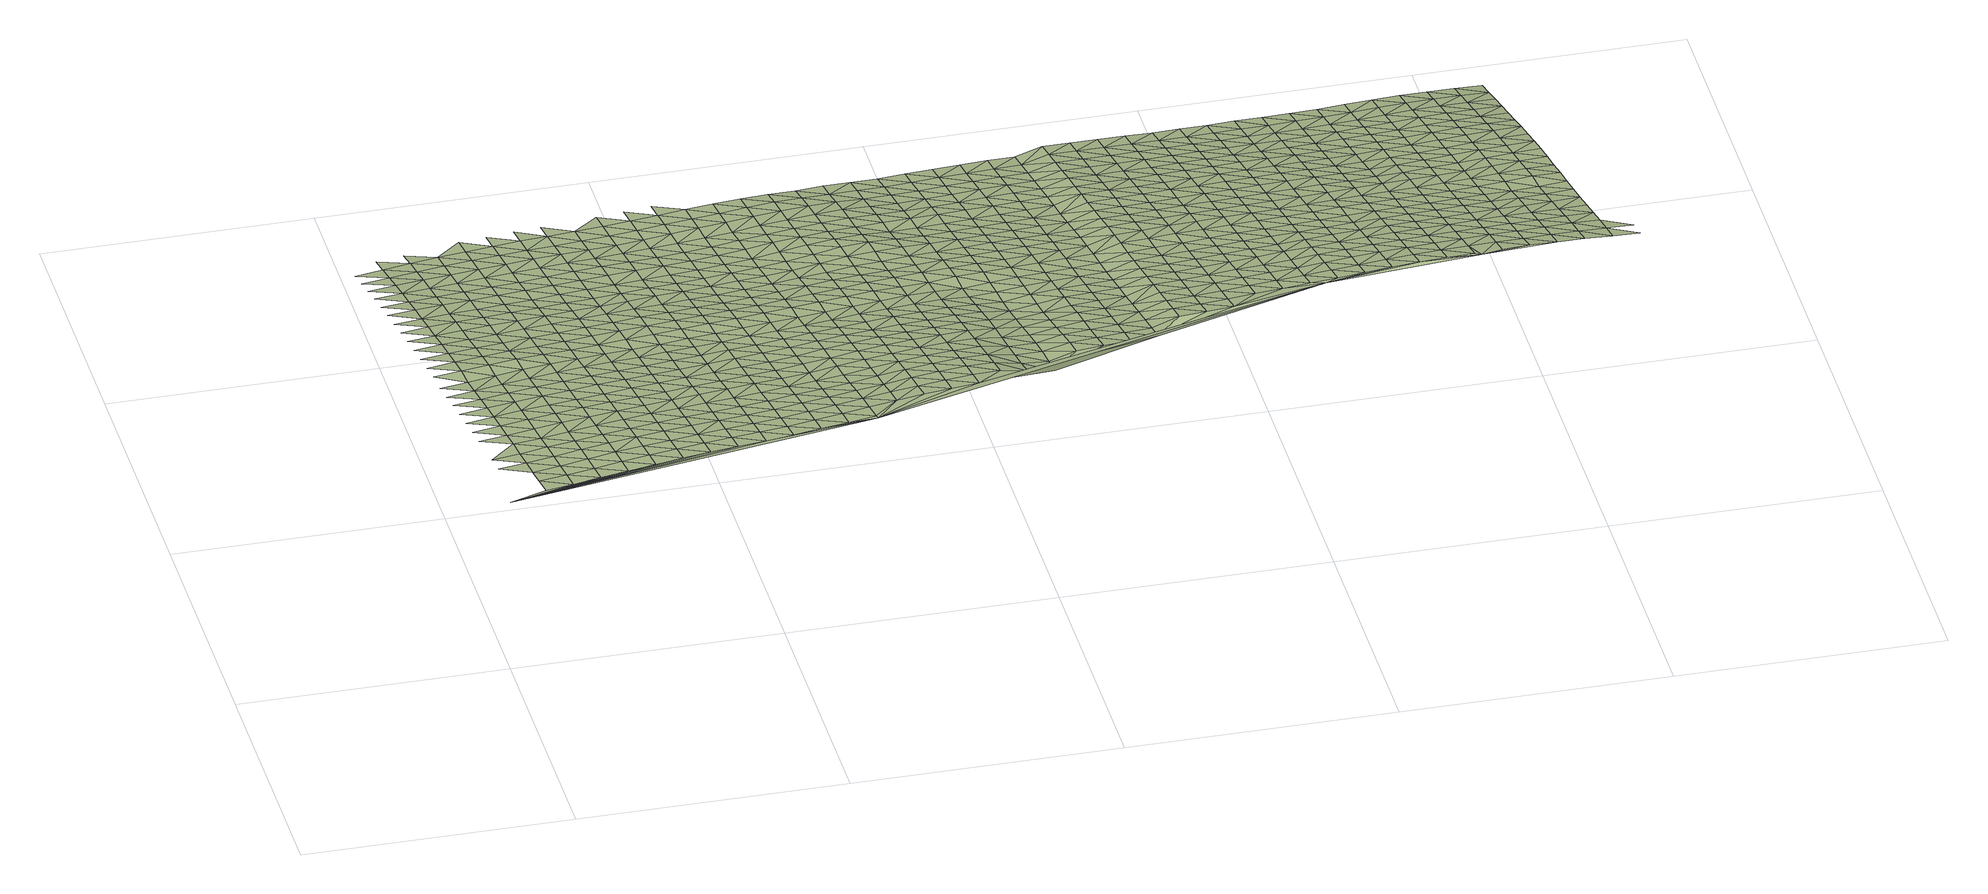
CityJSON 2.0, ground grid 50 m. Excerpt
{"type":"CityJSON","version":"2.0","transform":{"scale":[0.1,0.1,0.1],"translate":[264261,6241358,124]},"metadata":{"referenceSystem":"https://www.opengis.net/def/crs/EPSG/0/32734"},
"CityObjects":{
"terrain1":{"type":"TINRelief","geometry":[{"type":"CompositeSurface","lod":"1","boundaries":[[[0,1,2]],[[2,1,3]],[[0,4,1]],[[5,6,7]],[[3,8,7]],[[9,10,5]],[[8,3,1]],[[11,10,9]],[[5,7,12]],[[4,0,13]],[[12,7,8]],[[5,14,9]],[[15,11,16]],[[8,1,4]],[[14,5,12]],[[9,17,11]],[[18,16,19]],[[12,8,20]],[[17,9,14]],[[0,21,13]],[[4,20,8]],[[11,22,16]],[[19,23,24]],[[14,12,25]],[[22,11,17]],[[12,20,25]],[[16,26,19]],[[23,27,28]],[[17,14,29]],[[26,16,22]],[[4,13,20]],[[0,30,21]],[[25,29,14]],[[19,31,23]],[[27,32,33]],[[22,17,34]],[[19,26,31]],[[25,20,35]],[[29,34,17]],[[32,36,37]],[[20,13,35]],[[27,23,38]],[[23,31,39]],[[26,22,40]],[[41,29,25]],[[34,42,22]],[[0,43,30]],[[32,27,38]],[[36,44,45]],[[23,39,38]],[[35,41,25]],[[31,26,40]],[[22,42,40]],[[34,29,46]],[[36,32,47]],[[21,35,13]],[[44,48,49]],[[41,46,29]],[[50,39,31]],[[38,47,32]],[[51,42,34]],[[50,31,40]],[[41,35,52]],[[48,53,54]],[[46,51,34]],[[0,55,43]],[[36,56,44]],[[47,57,36]],[[52,35,21]],[[58,38,39]],[[59,39,50]],[[48,44,56]],[[40,42,60]],[[53,61,62]],[[36,57,56]],[[51,63,42]],[[38,58,47]],[[64,46,41]],[[39,59,58]],[[52,65,41]],[[50,40,60]],[[42,63,60]],[[53,48,66]],[[51,46,64]],[[61,67,68]],[[41,65,64]],[[69,57,47]],[[30,52,21]],[[0,70,55]],[[56,66,48]],[[50,71,59]],[[47,58,69]],[[61,53,72]],[[63,51,73]],[[67,74,75]],[[71,50,60]],[[76,65,52]],[[53,66,72]],[[64,73,51]],[[56,57,77]],[[59,78,58]],[[69,79,57]],[[52,30,76]],[[67,61,80]],[[74,81,82]],[[78,59,71]],[[56,77,66]],[[60,63,83]],[[65,84,64]],[[72,80,61]],[[57,79,77]],[[73,85,63]],[[86,69,58]],[[65,76,84]],[[74,67,87]],[[71,60,83]],[[81,88,89]],[[86,58,78]],[[63,85,83]],[[90,72,66]],[[73,64,91]],[[80,87,67]],[[69,92,79]],[[30,43,76]],[[66,77,90]],[[91,64,84]],[[78,71,93]],[[88,94,95]],[[69,86,92]],[[81,74,96]],[[97,80,72]],[[98,85,73]],[[87,99,74]],[[93,71,83]],[[76,100,84]],[[90,97,72]],[[91,98,73]],[[81,96,88]],[[79,101,77]],[[86,78,102]],[[94,103,104]],[[74,99,96]],[[79,92,105]],[[100,76,43]],[[87,80,106]],[[85,107,83]],[[102,78,93]],[[101,90,77]],[[108,91,84]],[[97,106,80]],[[79,105,101]],[[98,107,85]],[[0,109,70]],[[86,110,92]],[[103,111,112]],[[108,84,100]],[[94,88,113]],[[114,99,87]],[[115,93,83]],[[88,96,116]],[[86,102,110]],[[97,90,117]],[[98,91,118]],[[106,114,87]],[[107,115,83]],[[103,94,113]],[[119,105,92]],[[100,43,55]],[[88,116,113]],[[111,120,121]],[[117,90,101]],[[91,108,118]],[[99,122,96]],[[102,93,123]],[[119,92,110]],[[107,98,124]],[[99,114,122]],[[115,123,93]],[[111,103,125]],[[106,97,126]],[[108,100,127]],[[120,128,129]],[[117,130,97]],[[118,124,98]],[[131,116,96]],[[105,132,101]],[[110,102,133]],[[113,125,103]],[[134,105,119]],[[55,127,100]],[[106,126,114]],[[131,96,122]],[[97,130,126]],[[123,133,102]],[[132,117,101]],[[115,107,135]],[[128,136,137]],[[105,134,132]],[[124,138,107]],[[111,139,120]],[[140,119,110]],[[141,118,108]],[[125,142,111]],[[127,143,108]],[[144,113,116]],[[123,115,135]],[[145,116,131]],[[133,140,110]],[[107,138,135]],[[128,120,139]],[[122,114,146]],[[147,130,117]],[[118,141,124]],[[111,142,139]],[[114,126,148]],[[108,143,141]],[[113,144,125]],[[134,119,149]],[[127,55,70]],[[116,145,144]],[[117,132,147]],[[131,122,146]],[[133,123,150]],[[146,114,148]],[[140,149,119]],[[136,128,151]],[[130,152,126]],[[153,138,124]],[[135,150,123]],[[154,142,125]],[[143,127,155]],[[139,151,128]],[[130,147,152]],[[124,141,153]],[[131,156,145]],[[132,134,157]],[[140,133,158]],[[125,144,154]],[[149,159,134]],[[155,127,70]],[[160,136,161]],[[162,148,126]],[[156,131,146]],[[133,150,158]],[[132,157,147]],[[163,135,138]],[[143,164,141]],[[136,151,161]],[[162,126,152]],[[134,159,157]],[[153,165,138]],[[139,142,166]],[[145,167,144]],[[149,140,168]],[[154,169,142]],[[164,143,155]],[[167,145,156]],[[158,168,140]],[[138,165,163]],[[139,166,151]],[[146,148,170]],[[147,171,152]],[[172,150,135]],[[173,153,141]],[[142,169,166]],[[174,148,162]],[[175,154,144]],[[159,149,176]],[[155,70,177]],[[157,171,147]],[[173,141,164]],[[156,146,170]],[[158,150,172]],[[175,144,167]],[[170,148,174]],[[168,176,149]],[[135,163,172]],[[178,161,151]],[[162,152,179]],[[153,180,165]],[[154,181,169]],[[164,155,182]],[[151,166,178]],[[171,179,152]],[[153,173,180]],[[167,156,183]],[[157,159,184]],[[185,168,158]],[[154,175,181]],[[176,186,159]],[[182,155,177]],[[187,188,161]],[[162,189,174]],[[183,156,170]],[[172,185,158]],[[157,184,171]],[[163,165,190]],[[173,164,191]],[[178,187,161]],[[179,189,162]],[[159,186,184]],[[165,180,192]],[[175,167,193]],[[169,194,166]],[[176,168,195]],[[169,181,196]],[[191,164,182]],[[174,197,170]],[[163,190,172]],[[193,167,183]],[[185,195,168]],[[165,192,190]],[[194,178,166]],[[173,198,180]],[[169,196,194]],[[189,197,174]],[[175,199,181]],[[179,171,200]],[[201,186,176]],[[182,177,202]],[[171,184,203]],[[173,191,198]],[[183,170,204]],[[172,205,185]],[[175,193,199]],[[195,201,176]],[[187,178,206]],[[189,179,200]],[[207,192,180]],[[197,204,170]],[[171,203,200]],[[70,109,177]],[[205,172,190]],[[208,196,181]],[[182,209,191]],[[206,178,194]],[[207,180,198]],[[183,210,193]],[[186,211,184]],[[208,181,199]],[[201,212,186]],[[209,182,202]],[[197,189,213]],[[195,185,214]],[[204,210,183]],[[185,205,215]],[[211,203,184]],[[190,192,216]],[[191,217,198]],[[206,218,187]],[[200,213,189]],[[186,212,211]],[[219,192,207]],[[196,220,194]],[[193,221,199]],[[201,195,214]],[[222,196,208]],[[185,215,214]],[[217,191,209]],[[205,190,216]],[[187,218,223]],[[210,221,193]],[[192,219,216]],[[220,206,194]],[[204,197,224]],[[202,177,109]],[[207,198,225]],[[196,222,220]],[[213,226,197]],[[208,199,227]],[[228,200,203]],[[212,201,229]],[[209,202,230]],[[203,211,231]],[[225,198,217]],[[210,204,224]],[[232,215,205]],[[221,227,199]],[[197,226,224]],[[214,229,201]],[[233,218,206]],[[200,228,213]],[[207,234,219]],[[203,231,228]],[[232,205,216]],[[208,235,222]],[[212,236,211]],[[217,209,237]],[[206,220,233]],[[234,207,225]],[[221,210,238]],[[227,235,208]],[[212,229,236]],[[230,237,209]],[[218,239,223]],[[240,226,213]],[[241,214,215]],[[219,242,216]],[[224,238,210]],[[243,215,232]],[[202,109,230]],[[231,211,244]],[[225,217,245]],[[218,233,239]],[[213,228,240]],[[242,219,234]],[[222,246,220]],[[227,221,247]],[[235,248,222]],[[244,211,236]],[[215,243,241]],[[217,237,245]],[[232,216,249]],[[250,229,214]],[[221,238,247]],[[220,246,233]],[[251,224,226]],[[231,252,228]],[[234,225,253]],[[222,248,246]],[[240,254,226]],[[249,216,242]],[[235,227,255]],[[230,256,237]],[[252,231,244]],[[214,241,250]],[[245,253,225]],[[232,257,243]],[[236,229,258]],[[247,255,227]],[[226,254,251]],[[233,259,239]],[[260,238,224]],[[261,240,228]],[[242,234,262]],[[257,232,249]],[[256,230,109]],[[248,235,263]],[[244,236,258]],[[245,237,264]],[[246,259,233]],[[261,228,252]],[[258,229,250]],[[253,262,234]],[[247,238,260]],[[243,265,241]],[[255,263,235]],[[224,251,260]],[[237,256,264]],[[266,239,267]],[[240,268,254]],[[265,243,257]],[[252,244,269]],[[242,270,249]],[[271,253,245]],[[259,267,239]],[[240,261,268]],[[262,272,242]],[[273,255,247]],[[246,248,274]],[[241,275,250]],[[263,276,248]],[[269,244,258]],[[264,271,245]],[[257,249,270]],[[260,273,247]],[[275,241,265]],[[242,272,270]],[[246,274,259]],[[251,254,277]],[[261,252,278]],[[262,253,279]],[[248,276,274]],[[254,268,280]],[[263,255,281]],[[250,282,258]],[[283,256,109]],[[278,252,269]],[[271,279,253]],[[251,277,260]],[[265,257,284]],[[264,256,283]],[[273,281,255]],[[254,280,277]],[[282,250,275]],[[261,285,268]],[[286,272,262]],[[270,284,257]],[[287,276,263]],[[267,259,288]],[[269,258,289]],[[271,264,283]],[[259,274,290]],[[261,278,285]],[[279,286,262]],[[260,291,273]],[[275,265,292]],[[281,287,263]],[[289,258,282]],[[293,267,288]],[[294,280,268]],[[259,290,288]],[[291,260,277]],[[265,284,292]],[[269,295,278]],[[270,272,296]],[[294,268,285]],[[286,297,272]],[[276,298,274]],[[282,275,299]],[[279,271,300]],[[287,301,276]],[[295,269,289]],[[283,302,271]],[[303,283,109]],[[281,273,304]],[[273,291,305]],[[292,299,275]],[[272,297,296]],[[298,290,274]],[[278,306,285]],[[277,280,307]],[[308,284,270]],[[286,279,300]],[[276,301,298]],[[309,280,294]],[[271,302,300]],[[287,281,304]],[[289,282,310]],[[273,305,304]],[[278,295,306]],[[291,277,307]],[[292,284,308]],[[280,309,307]],[[299,310,282]],[[270,296,308]],[[290,311,288]],[[294,285,312]],[[297,286,313]],[[301,287,314]],[[290,298,311]],[[312,285,306]],[[300,313,286]],[[315,305,291]],[[289,316,295]],[[317,299,292]],[[318,302,283]],[[304,314,287]],[[310,319,289]],[[109,320,303]],[[321,322,288]],[[294,323,309]],[[324,296,297]],[[315,291,307]],[[308,317,292]],[[306,295,316]],[[321,288,311]],[[323,294,312]],[[289,319,316]],[[297,313,324]],[[283,303,318]],[[301,325,298]],[[310,299,326]],[[327,300,302]],[[314,328,301]],[[329,304,305]],[[309,330,307]],[[296,331,308]],[[332,305,315]],[[317,326,299]],[[311,298,325]],[[312,306,333]],[[301,328,325]],[[330,309,323]],[[331,296,324]],[[302,318,327]],[[304,329,314]],[[334,319,310]],[[335,313,300]],[[305,332,329]],[[316,333,306]],[[315,307,336]],[[320,109,337]],[[308,338,317]],[[326,334,310]],[[311,339,321]],[[323,312,340]],[[336,307,330]],[[331,338,308]],[[300,327,335]],[[341,328,314]],[[324,313,342]],[[303,320,318]],[[339,311,325]],[[312,333,340]],[[315,343,332]],[[326,317,344]],[[316,319,345]],[[314,329,341]],[[334,346,319]],[[330,323,347]],[[331,324,342]],[[343,315,336]],[[317,338,344]],[[342,313,335]],[[316,345,333]],[[318,348,327]],[[321,339,349]],[[340,347,323]],[[319,346,345]],[[332,350,329]],[[328,351,325]],[[334,326,352]],[[341,353,328]],[[348,318,320]],[[336,330,354]],[[355,338,331]],[[321,349,356]],[[332,343,350]],[[344,352,326]],[[339,325,351]],[[340,333,357]],[[327,358,335]],[[328,353,351]],[[347,354,330]],[[355,331,342]],[[359,341,329]],[[346,334,360]],[[333,345,357]],[[358,327,348]],[[344,338,361]],[[359,329,350]],[[352,360,334]],[[349,339,362]],[[363,343,336]],[[364,347,340]],[[335,365,342]],[[354,366,336]],[[361,338,355]],[[341,367,353]],[[348,320,337]],[[362,339,351]],[[357,364,340]],[[365,335,358]],[[350,343,363]],[[346,368,345]],[[369,352,344]],[[341,359,367]],[[336,366,363]],[[360,370,346]],[[349,371,356]],[[354,347,372]],[[355,342,373]],[[361,369,344]],[[368,357,345]],[[358,348,374]],[[349,362,371]],[[364,372,347]],[[346,370,368]],[[373,342,365]],[[351,353,375]],[[359,350,376]],[[360,352,377]],[[353,367,378]],[[337,374,348]],[[379,366,354]],[[355,380,361]],[[363,376,350]],[[369,377,352]],[[351,375,362]],[[364,357,381]],[[365,358,382]],[[353,378,375]],[[372,379,354]],[[380,355,373]],[[359,383,367]],[[384,370,360]],[[381,357,368]],[[358,374,382]],[[366,385,363]],[[369,361,386]],[[359,376,383]],[[377,384,360]],[[362,387,371]],[[373,365,388]],[[366,379,385]],[[386,361,380]],[[389,378,367]],[[372,364,390]],[[387,362,375]],[[381,391,364]],[[382,388,365]],[[392,376,363]],[[370,393,368]],[[377,369,394]],[[337,395,374]],[[389,367,383]],[[384,396,370]],[[397,398,371]],[[372,390,379]],[[380,373,399]],[[363,385,392]],[[364,391,390]],[[394,369,386]],[[393,381,368]],[[382,374,395]],[[387,397,371]],[[370,396,393]],[[388,399,373]],[[375,378,400]],[[383,376,401]],[[402,378,389]],[[384,377,403]],[[392,401,376]],[[394,404,377]],[[400,387,375]],[[385,379,405]],[[406,391,381]],[[386,380,407]],[[408,388,382]],[[378,402,400]],[[379,390,409]],[[399,410,380]],[[411,389,383]],[[384,403,396]],[[381,393,406]],[[377,404,403]],[[395,408,382]],[[395,337,412]],[[385,405,392]],[[407,394,386]],[[401,411,383]],[[405,379,409]],[[380,410,407]],[[397,387,413]],[[391,414,390]],[[399,388,415]],[[402,389,416]],[[413,387,400]],[[391,406,414]],[[408,415,388]],[[392,417,401]],[[393,396,418]],[[419,404,394]],[[411,416,389]],[[396,403,420]],[[421,397,422]],[[423,409,390]],[[424,410,399]],[[417,392,405]],[[394,407,419]],[[393,418,406]],[[412,408,395]],[[397,413,422]],[[423,390,414]],[[396,420,418]],[[415,424,399]],[[402,425,400]],[[404,426,403]],[[416,427,402]],[[412,337,428]],[[411,401,429]],[[401,417,430]],[[404,419,426]],[[425,413,400]],[[405,409,431]],[[406,432,414]],[[407,410,433]],[[415,408,434]],[[402,427,425]],[[435,409,423]],[[424,436,410]],[[416,411,429]],[[437,420,403]],[[401,430,429]],[[432,406,418]],[[434,408,412]],[[417,405,431]],[[407,433,419]],[[431,409,435]],[[437,403,426]],[[410,436,433]],[[422,413,438]],[[423,414,439]],[[427,416,440]],[[424,415,441]],[[413,425,438]],[[439,414,432]],[[434,442,415]],[[443,430,417]],[[420,444,418]],[[419,445,426]],[[429,440,416]],[[446,420,437]],[[423,447,435]],[[424,441,436]],[[443,417,431]],[[433,445,419]],[[415,442,441]],[[432,418,444]],[[428,434,412]],[[438,448,422]],[[420,446,444]],[[447,423,439]],[[427,449,425]],[[437,426,450]],[[440,451,427]],[[452,429,430]],[[435,453,431]],[[454,430,443]],[[445,450,426]],[[438,425,449]],[[439,432,455]],[[433,436,456]],[[457,442,434]],[[427,451,449]],[[453,435,447]],[[436,441,458]],[[429,452,440]],[[437,459,446]],[[430,454,452]],[[444,455,432]],[[434,428,457]],[[443,431,460]],[[445,433,456]],[[450,459,437]],[[436,458,456]],[[438,461,448]],[[447,439,462]],[[442,463,441]],[[460,431,453]],[[464,451,440]],[[337,109,465]],[[461,438,449]],[[439,455,462]],[[442,457,463]],[[443,466,454]],[[444,446,467]],[[450,445,468]],[[440,452,464]],[[459,469,446]],[[453,447,470]],[[471,458,441]],[[337,472,428]],[[466,443,460]],[[456,468,445]],[[448,461,473]],[[462,470,447]],[[446,469,467]],[[471,441,463]],[[451,474,449]],[[454,475,452]],[[476,455,444]],[[477,459,450]],[[428,478,457]],[[464,479,451]],[[460,453,480]],[[454,466,475]],[[450,468,477]],[[461,449,474]],[[462,455,476]],[[481,456,458]],[[457,478,463]],[[451,479,474]],[[470,480,453]],[[444,467,476]],[[482,458,471]],[[483,464,452]],[[469,459,484]],[[483,452,475]],[[484,459,477]],[[458,482,481]],[[473,461,485]],[[486,466,460]],[[487,470,462]],[[488,468,456]],[[471,463,489]],[[480,490,460]],[[464,491,479]],[[485,461,474]],[[476,487,462]],[[478,489,463]],[[478,428,492]],[[475,466,486]],[[467,469,493]],[[464,483,491]],[[460,490,486]],[[484,494,469]],[[456,481,488]],[[480,470,495]],[[477,468,496]],[[471,497,482]],[[467,493,476]],[[473,485,498]],[[487,495,470]],[[469,494,493]],[[489,497,471]],[[483,475,499]],[[474,479,500]],[[496,484,477]],[[479,491,501]],[[496,468,488]],[[502,490,480]],[[482,503,481]],[[486,499,475]],[[474,500,485]],[[476,504,487]],[[489,478,492]],[[479,501,500]],[[495,502,480]],[[497,503,482]],[[483,505,491]],[[506,494,484]],[[504,476,493]],[[507,492,428]],[[490,508,486]],[[481,509,488]],[[483,499,505]],[[484,496,506]],[[485,510,498]],[[497,489,511]],[[490,502,508]],[[503,509,481]],[[512,501,491]],[[513,493,494]],[[495,487,514]],[[500,510,485]],[[487,504,515]],[[492,511,489]],[[516,499,486]],[[488,517,496]],[[512,491,505]],[[494,506,513]],[[495,514,502]],[[503,497,518]],[[486,508,516]],[[487,515,514]],[[509,517,488]],[[504,493,519]],[[510,520,498]],[[497,511,518]],[[500,501,521]],[[522,505,499]],[[496,523,506]],[[507,428,472]],[[524,501,512]],[[519,493,513]],[[509,503,525]],[[516,522,499]],[[517,523,496]],[[521,510,500]],[[515,504,526]],[[508,502,527]],[[492,507,511]],[[501,524,521]],[[502,514,528]],[[518,525,503]],[[529,512,505]],[[506,530,513]],[[526,504,519]],[[508,527,516]],[[517,509,531]],[[522,529,505]],[[527,502,528]],[[523,530,506]],[[520,510,532]],[[515,533,514]],[[518,511,534]],[[525,531,509]],[[524,512,535]],[[519,513,536]],[[532,510,521]],[[515,526,533]],[[511,507,534]],[[516,537,522]],[[529,535,512]],[[530,536,513]],[[538,528,514]],[[523,517,539]],[[540,525,518]],[[537,516,527]],[[531,541,517]],[[519,542,526]],[[520,532,543]],[[538,514,533]],[[534,540,518]],[[524,544,521]],[[523,539,530]],[[535,545,524]],[[536,542,519]],[[517,541,539]],[[529,522,546]],[[531,525,547]],[[522,537,548]],[[544,532,521]],[[527,528,549]],[[526,550,533]],[[472,534,507]],[[524,545,544]],[[551,528,538]],[[540,547,525]],[[535,529,546]],[[522,548,546]],[[542,550,526]],[[537,527,549]],[[536,530,552]],[[553,541,531]],[[549,528,551]],[[530,539,554]],[[538,533,555]],[[540,534,556]],[[547,553,531]],[[465,472,337]],[[557,543,532]],[[545,535,558]],[[542,536,552]],[[532,544,559]],[[550,555,533]],[[530,554,552]],[[556,534,472]],[[560,548,537]],[[541,561,539]],[[546,558,535]],[[538,562,551]],[[557,532,559]],[[560,537,549]],[[541,553,561]],[[563,544,545]],[[550,542,564]],[[547,540,565]],[[555,562,538]],[[556,566,540]],[[567,554,539]],[[545,558,563]],[[552,564,542]],[[568,546,548]],[[551,569,549]],[[547,565,553]],[[570,548,560]],[[567,539,561]],[[540,566,565]],[[559,544,571]],[[562,569,551]],[[550,572,555]],[[573,556,472]],[[548,570,568]],[[571,544,563]],[[564,574,550]],[[575,558,546]],[[560,549,576]],[[577,552,554]],[[578,554,567]],[[559,579,557]],[[562,555,572]],[[561,553,580]],[[556,573,566]],[[569,576,549]],[[550,574,572]],[[553,565,581]],[[552,577,564]],[[546,568,575]],[[579,559,571]],[[554,578,577]],[[563,558,582]],[[560,583,570]],[[567,561,580]],[[580,553,581]],[[569,562,584]],[[566,585,565]],[[576,583,560]],[[571,563,582]],[[586,574,564]],[[582,558,575]],[[587,557,579]],[[572,584,562]],[[573,585,566]],[[573,472,588]],[[570,589,568]],[[567,590,578]],[[564,577,586]],[[576,569,591]],[[592,581,565]],[[583,589,570]],[[590,567,580]],[[579,571,593]],[[569,584,591]],[[592,565,585]],[[568,594,575]],[[572,574,595]],[[578,596,577]],[[593,571,582]],[[586,597,574]],[[583,576,598]],[[589,594,568]],[[596,578,590]],[[587,579,599]],[[572,595,584]],[[580,581,600]],[[585,573,588]],[[574,597,595]],[[591,598,576]],[[601,581,592]],[[575,602,582]],[[603,586,577]],[[599,579,593]],[[472,604,588]],[[589,583,605]],[[590,580,600]],[[594,602,575]],[[603,577,596]],[[600,581,601]],[[591,584,606]],[[607,592,585]],[[598,605,583]],[[593,582,608]],[[586,609,597]],[[587,599,610]],[[584,595,606]],[[607,585,588]],[[596,590,611]],[[602,608,582]],[[586,603,609]],[[594,589,612]],[[613,598,591]],[[601,592,614]],[[605,615,589]],[[611,590,600]],[[593,616,599]],[[606,613,591]],[[607,614,592]],[[594,612,602]],[[597,617,595]],[[603,596,618]],[[608,616,593]],[[589,615,612]],[[597,609,619]],[[605,598,620]],[[601,621,600]],[[618,596,611]],[[599,622,610]],[[617,606,595]],[[604,607,588]],[[613,620,598]],[[597,619,617]],[[614,621,601]],[[603,623,609]],[[616,622,599]],[[624,615,605]],[[608,602,625]],[[626,611,600]],[[602,612,627]],[[603,618,623]],[[613,606,628]],[[614,607,629]],[[620,624,605]],[[621,626,600]],[[616,608,625]],[[630,619,609]],[[622,631,610]],[[602,627,625]],[[628,606,617]],[[629,607,604]],[[615,632,612]],[[618,611,633]],[[630,609,623]],[[615,624,632]],[[626,633,611]],[[622,616,634]],[[620,613,635]],[[636,621,614]],[[472,465,604]],[[628,637,613]],[[629,638,614]],[[639,627,612]],[[623,618,640]],[[619,641,617]],[[625,634,616]],[[642,619,630]],[[620,635,624]],[[626,621,636]],[[639,612,632]],[[613,637,635]],[[633,640,618]],[[614,638,636]],[[641,628,617]],[[619,642,641]],[[631,622,643]],[[644,630,623]],[[645,629,604]],[[634,646,622]],[[647,625,627]],[[633,626,648]],[[649,627,639]],[[640,644,623]],[[632,624,650]],[[651,637,628]],[[629,645,638]],[[622,646,643]],[[624,635,652]],[[636,648,626]],[[625,647,634]],[[642,630,653]],[[627,649,647]],[[628,641,651]],[[639,632,650]],[[654,640,633]],[[650,624,652]],[[644,653,630]],[[637,655,635]],[[638,656,636]],[[654,633,648]],[[657,646,634]],[[637,651,655]],[[638,645,656]],[[604,658,645]],[[639,659,649]],[[641,642,660]],[[644,640,661]],[[634,647,657]],[[653,662,642]],[[663,652,635]],[[664,648,636]],[[659,639,650]],[[661,640,654]],[[641,660,651]],[[663,635,655]],[[642,662,660]],[[636,656,664]],[[646,665,643]],[[649,666,647]],[[657,667,646]],[[653,644,668]],[[666,649,659]],[[661,669,644]],[[650,652,670]],[[651,671,655]],[[654,648,672]],[[645,658,656]],[[646,667,665]],[[673,652,663]],[[648,664,674]],[[675,657,647]],[[653,668,662]],[[660,671,651]],[[644,669,668]],[[659,650,670]],[[672,661,654]],[[675,647,666]],[[670,652,673]],[[672,648,674]],[[658,604,465]],[[663,655,676]],[[656,677,664]],[[657,678,667]],[[671,676,655]],[[677,656,658]],[[666,659,679]],[[662,680,660]],[[681,669,661]],[[657,675,678]],[[662,668,682]],[[663,683,673]],[[674,664,684]],[[679,659,670]],[[661,672,681]],[[671,660,680]],[[676,683,663]],[[662,682,680]],[[684,664,677]],[[667,685,665]],[[675,666,686]],[[669,687,668]],[[667,678,688]],[[673,689,670]],[[686,666,679]],[[669,681,687]],[[676,671,690]],[[672,674,691]],[[658,692,677]],[[667,688,685]],[[683,689,673]],[[674,684,693]],[[675,694,678]],[[695,682,668]],[[680,690,671]],[[679,670,696]],[[672,691,681]],[[675,686,694]],[[691,674,693]],[[695,668,687]],[[683,676,697]],[[689,696,670]],[[692,658,465]],[[698,688,678]],[[684,677,699]],[[676,690,697]],[[677,692,700]],[[679,701,686]],[[680,682,702]],[[681,703,687]],[[698,678,694]],[[704,682,695]],[[689,683,705]],[[693,684,699]],[[696,701,679]],[[691,703,681]],[[677,700,699]],[[697,705,683]],[[682,704,702]],[[686,706,694]],[[688,707,685]],[[708,690,680]],[[695,687,709]],[[710,688,698]],[[696,689,711]],[[701,706,686]],[[703,709,687]],[[697,690,708]],[[691,693,712]],[[713,700,692]],[[688,710,707]],[[705,711,689]],[[680,702,708]],[[699,714,693]],[[713,692,465]],[[698,694,715]],[[695,716,704]],[[703,691,712]],[[706,715,694]],[[709,716,695]],[[712,693,714]],[[701,696,717]],[[718,705,697]],[[711,719,696]],[[698,720,710]],[[721,699,700]],[[708,718,697]],[[722,700,713]],[[701,717,706]],[[702,704,723]],[[709,703,724]],[[715,720,698]],[[696,719,717]],[[716,725,704]],[[711,705,726]],[[712,724,703]],[[700,722,721]],[[702,723,708]],[[727,714,699]],[[713,465,728]],[[704,725,723]],[[718,726,705]],[[707,710,729]],[[730,716,709]],[[720,731,710]],[[715,706,732]],[[733,719,711]],[[706,717,734]],[[709,724,730]],[[699,721,727]],[[708,735,718]],[[736,712,714]],[[713,728,722]],[[710,731,729]],[[726,733,711]],[[720,715,732]],[[725,716,737]],[[706,734,732]],[[735,708,723]],[[719,738,717]],[[737,716,730]],[[736,714,727]],[[722,739,721]],[[740,724,712]],[[719,733,738]],[[728,465,741]],[[731,720,742]],[[726,718,743]],[[718,735,744]],[[739,722,728]],[[745,734,717]],[[746,723,725]],[[732,742,720]],[[737,747,725]],[[712,736,740]],[[726,743,733]],[[721,748,727]],[[730,724,749]],[[745,717,738]],[[718,744,743]],[[735,723,746]],[[725,747,746]],[[748,721,739]],[[729,731,750]],[[749,737,730]],[[742,751,731]],[[749,724,740]],[[752,732,734]],[[727,753,736]],[[754,734,745]],[[738,733,755]],[[744,735,756]],[[728,741,739]],[[731,751,750]],[[733,743,757]],[[753,727,748]],[[465,758,741]],[[732,752,742]],[[759,747,737]],[[734,754,752]],[[756,735,746]],[[745,738,755]],[[736,760,740]],[[755,733,757]],[[737,749,759]],[[744,761,743]],[[760,736,753]],[[762,751,742]],[[746,747,763]],[[748,739,764]],[[744,756,761]],[[739,741,765]],[[745,766,754]],[[740,767,749]],[[742,752,762]],[[747,759,763]],[[768,757,743]],[[753,748,764]],[[766,745,755]],[[767,740,760]],[[739,765,764]],[[756,746,769]],[[768,743,761]],[[754,770,752]],[[750,751,771]],[[749,772,759]],[[762,773,751]],[[746,763,769]],[[760,753,774]],[[770,754,766]],[[749,767,772]],[[755,757,775]],[[756,776,761]],[[758,765,741]],[[751,773,771]],[[777,757,768]],[[764,774,753]],[[778,762,752]],[[759,779,763]],[[780,758,465]],[[769,776,756]],[[766,755,775]],[[778,752,770]],[[775,757,777]],[[779,759,772]],[[781,768,761]],[[760,782,767]],[[774,783,760]],[[762,784,773]],[[769,763,785]],[[786,764,765]],[[776,781,761]],[[765,758,787]],[[770,766,788]],[[772,767,782]],[[762,778,784]],[[785,763,779]],[[760,783,782]],[[777,768,789]],[[764,786,774]],[[788,766,775]],[[765,787,786]],[[781,789,768]],[[773,790,771]],[[778,770,791]],[[776,769,792]],[[779,772,793]],[[773,784,794]],[[769,785,795]],[[777,796,775]],[[797,783,774]],[[791,770,788]],[[782,793,772]],[[776,792,781]],[[787,758,798]],[[773,794,790]],[[789,796,777]],[[769,795,792]],[[774,786,797]],[[778,799,784]],[[785,779,800]],[[801,788,775]],[[778,791,799]],[[779,793,800]],[[782,783,802]],[[787,803,786]],[[796,801,775]],[[797,804,783]],[[805,794,784]],[[789,781,806]],[[795,785,807]],[[781,792,808]],[[803,787,798]],[[791,788,809]],[[805,784,799]],[[800,807,785]],[[783,804,802]],[[796,789,806]],[[810,793,782]],[[797,786,811]],[[798,758,780]],[[801,809,788]],[[781,808,806]],[[811,786,803]],[[790,794,812]],[[799,791,813]],[[795,814,792]],[[815,794,805]],[[807,816,795]],[[782,802,810]],[[801,796,817]],[[818,800,793]],[[804,797,819]],[[809,813,791]],[[814,808,792]],[[798,820,803]],[[794,815,812]],[[806,817,796]],[[795,816,814]],[[819,797,811]],[[821,805,799]],[[800,818,807]],[[818,793,810]],[[822,802,804]],[[813,821,799]],[[820,798,780]],[[809,801,823]],[[817,824,801]],[[804,819,822]],[[815,805,825]],[[826,806,808]],[[827,816,807]],[[811,803,828]],[[808,814,829]],[[803,820,830]],[[809,823,813]],[[802,831,810]],[[801,824,823]],[[821,825,805]],[[807,818,827]],[[806,826,817]],[[828,819,811]],[[808,829,826]],[[831,802,822]],[[803,830,828]],[[780,830,820]],[[832,812,815]],[[816,833,814]],[[810,834,818]],[[825,835,815]],[[827,836,816]],[[821,813,837]],[[838,824,817]],[[813,823,839]],[[834,810,831]],[[829,814,833]],[[822,819,840]],[[815,835,832]],[[817,826,838]],[[816,836,833]],[[841,819,828]],[[825,821,837]],[[842,827,818]],[[813,839,837]],[[843,830,780]],[[831,822,840]],[[842,818,834]],[[840,819,841]],[[823,824,844]],[[829,845,826]],[[838,846,824]],[[780,847,843]],[[835,825,848]],[[827,849,836]],[[850,828,830]],[[845,829,833]],[[844,839,823]],[[834,831,851]],[[837,848,825]],[[824,846,844]],[[827,842,849]],[[852,838,826]],[[828,850,841]],[[847,780,853]],[[851,831,840]],[[830,843,850]],[[835,854,832]],[[852,826,845]],[[836,855,833]],[[842,834,856]],[[835,848,854]],[[836,849,857]],[[858,837,839]],[[838,859,846]],[[841,860,840]],[[861,839,844]],[[856,834,851]],[[845,833,855]],[[847,853,843]],[[838,852,859]],[[836,857,855]],[[850,860,841]],[[842,862,849]],[[832,854,863]],[[839,861,858]],[[864,848,837]],[[865,844,846]],[[866,851,840]],[[842,856,862]],[[853,780,867]],[[852,845,868]],[[843,869,850]],[[865,846,859]],[[860,866,840]],[[870,857,849]],[[837,858,864]],[[855,868,845]],[[869,843,853]],[[854,848,871]],[[861,844,872]],[[856,851,873]],[[870,849,862]],[[852,874,859]],[[875,860,850]],[[865,872,844]],[[866,873,851]],[[871,863,854]],[[864,871,848]],[[852,868,874]],[[875,850,869]],[[861,876,858]],[[855,857,877]],[[862,856,878]],[[879,857,870]],[[860,880,866]],[[872,876,861]],[[873,878,856]],[[865,859,881]],[[869,853,867]],[[874,882,859]],[[857,879,877]],[[860,875,880]],[[864,858,883]],[[884,868,855]],[[885,870,862]],[[886,863,871]],[[881,872,865]],[[881,859,882]],[[876,883,858]],[[878,885,862]],[[873,866,887]],[[875,869,888]],[[855,877,884]],[[866,880,889]],[[890,874,868]],[[879,870,891]],[[867,888,869]],[[876,872,892]],[[871,864,893]],[[878,873,887]],[[883,894,864]],[[885,891,870]],[[866,889,887]],[[875,895,880]],[[892,872,881]],[[890,868,884]],[[893,886,871]],[[896,882,874]],[[893,864,894]],[[875,888,895]],[[877,879,897]],[[885,878,898]],[[891,899,879]],[[883,876,900]],[[901,889,880]],[[892,902,876]],[[874,890,896]],[[887,898,878]],[[881,882,903]],[[877,897,884]],[[867,904,888]],[[879,899,897]],[[901,880,895]],[[883,900,894]],[[905,891,885]],[[876,902,900]],[[886,893,906]],[[903,892,881]],[[903,882,896]],[[885,898,905]],[[884,907,890]],[[908,887,889]],[[909,895,888]],[[910,889,901]],[[899,891,911]],[[897,907,884]],[[904,909,888]],[[893,894,912]],[[913,902,892]],[[894,900,914]],[[911,891,905]],[[889,910,908]],[[890,915,896]],[[916,898,887]],[[917,901,895]],[[892,903,913]],[[906,893,912]],[[912,894,914]],[[907,915,890]],[[909,917,895]],[[902,918,900]],[[899,919,897]],[[911,920,899]],[[887,908,916]],[[896,921,903]],[[905,898,922]],[[910,901,923]],[[902,913,918]],[[907,897,919]],[[924,909,904]],[[915,921,896]],[[899,920,919]],[[917,923,901]],[[925,914,900]],[[922,911,905]],[[926,906,912]],[[922,898,916]],[[903,927,913]],[[925,900,918]],[[915,907,928]],[[908,910,929]],[[917,909,930]],[[921,927,903]],[[923,931,910]],[[932,920,911]],[[919,928,907]],[[930,909,924]],[[912,914,933]],[[913,934,918]],[[908,929,916]],[[935,914,925]],[[910,931,929]],[[911,922,932]],[[936,921,915]],[[927,934,913]],[[926,912,933]],[[923,917,937]],[[935,933,914]],[[915,928,936]],[[930,938,917]],[[925,918,939]],[[919,920,940]],[[916,941,922]],[[920,932,942]],[[927,921,943]],[[923,937,931]],[[934,939,918]],[[941,916,929]],[[917,938,937]],[[944,930,924]],[[943,921,936]],[[920,942,940]],[[925,945,935]],[[946,928,919]],[[922,947,932]],[[933,948,926]],[[939,945,925]],[[947,922,941]],[[934,927,949]],[[929,931,950]],[[951,938,930]],[[943,952,927]],[[919,940,946]],[[931,937,953]],[[936,928,954]],[[942,932,955]],[[956,933,935]],[[934,949,939]],[[941,929,950]],[[945,957,935]],[[927,952,949]],[[955,932,947]],[[931,953,950]],[[954,943,936]],[[954,928,946]],[[956,935,957]],[[958,948,933]],[[959,940,942]],[[947,941,960]],[[942,955,961]],[[945,939,962]],[[963,952,943]],[[939,949,964]],[[950,960,941]],[[940,959,946]],[[933,956,958]],[[943,954,963]],[[942,961,959]],[[945,962,957]],[[955,947,965]],[[939,964,962]],[[952,966,949]],[[947,960,965]],[[946,967,954]],[[966,952,963]],[[961,955,968]],[[959,967,946]],[[956,957,969]],[[964,949,970]],[[957,962,971]],[[965,968,955]],[[954,972,963]],[[970,949,966]],[[956,969,958]],[[959,961,973]],[[969,957,971]],[[967,972,954]],[[964,974,962]],[[961,968,973]],[[964,970,974]],[[975,966,963]],[[967,959,976]],[[972,977,963]],[[978,971,962]],[[979,958,969]],[[976,959,973]],[[966,975,970]],[[975,963,977]],[[978,962,974]],[[972,967,980]],[[976,981,967]],[[970,982,974]],[[969,971,983]],[[984,971,978]],[[972,980,977]],[[975,982,970]],[[967,981,980]],[[979,969,983]],[[983,971,984]],[[985,978,974]],[[982,985,974]],[[975,977,986]],[[977,980,987]],[[984,978,988]],[[983,989,979]],[[986,982,975]],[[985,988,978]],[[986,977,987]],[[990,983,984]],[[985,982,991]],[[988,992,984]],[[991,982,986]],[[983,990,989]],[[990,984,992]],[[988,985,993]],[[991,994,985]],[[988,993,992]],[[990,995,989]],[[985,994,993]],[[990,992,996]],[[992,993,997]],[[996,995,990]],[[996,992,997]],[[998,995,996]]]}]}
},
"vertices":[
[2,4,358],[124,37,356],[74,37,351],[74,87,339],[174,37,363],[74,187,314],[24,187,309],[74,137,326],[124,87,344],[74,237,301],[24,237,296],[74,287,290],[124,137,332],[224,37,370],[124,187,320],[24,337,272],[74,337,277],[124,237,308],[24,387,259],[74,387,265],[174,87,351],[274,37,376],[124,287,295],[74,437,252],[24,437,246],[174,137,339],[124,337,283],[74,487,239],[24,487,233],[174,187,327],[324,37,382],[124,387,271],[74,537,226],[24,537,220],[174,237,314],[224,87,358],[74,587,212],[24,587,206],[124,487,245],[124,437,258],[174,337,289],[224,137,346],[174,287,301],[374,37,387],[74,637,198],[24,637,193],[224,187,333],[124,537,232],[74,687,191],[24,687,185],[174,387,276],[224,237,320],[274,87,364],[74,737,178],[24,737,172],[424,37,391],[124,637,204],[124,587,218],[174,487,250],[174,437,263],[224,337,293],[74,787,164],[24,787,159],[224,287,307],[274,187,339],[274,137,351],[124,687,196],[74,837,151],[24,837,146],[174,537,237],[475,37,395],[224,387,281],[124,737,182],[274,237,325],[74,887,137],[24,887,133],[324,87,369],[174,637,210],[224,437,267],[174,587,223],[124,787,168],[74,937,125],[24,937,120],[274,337,298],[324,137,356],[274,287,312],[224,487,254],[124,837,154],[74,987,110],[24,987,106],[174,687,201],[324,187,344],[224,537,241],[274,387,285],[74,1037,97],[24,1037,93],[124,937,128],[174,737,186],[324,237,330],[124,887,141],[374,87,374],[224,637,215],[274,437,271],[74,1087,82],[24,1087,78],[224,587,228],[174,787,171],[324,287,317],[374,137,361],[677,29,418],[274,487,259],[74,1137,68],[24,1137,64],[124,1037,100],[174,837,157],[324,337,302],[124,987,113],[224,687,203],[374,187,348],[274,537,245],[74,1187,53],[24,1187,48],[174,887,144],[324,387,289],[374,237,334],[124,1087,85],[224,787,174],[424,87,378],[74,1237,38],[24,1237,32],[224,737,188],[174,937,130],[274,637,218],[324,437,276],[274,587,232],[374,337,306],[74,1287,23],[24,1287,17],[374,287,320],[124,1187,58],[324,487,262],[424,187,351],[124,1137,71],[424,137,365],[174,1037,102],[174,987,115],[224,887,147],[274,687,205],[224,837,161],[324,537,248],[374,387,292],[124,1237,43],[274,737,191],[424,237,337],[174,1087,88],[475,87,382],[224,937,133],[324,637,220],[374,437,279],[324,587,235],[74,1337,8],[124,1287,29],[274,787,177],[424,337,310],[475,137,369],[424,287,324],[174,1187,61],[224,987,118],[374,487,265],[174,1137,74],[274,887,150],[324,687,208],[424,387,296],[475,187,355],[274,837,164],[224,1037,105],[374,537,251],[525,37,400],[174,1237,48],[324,737,195],[475,237,341],[224,1087,91],[525,87,387],[274,937,135],[374,637,223],[424,437,283],[374,587,237],[174,1287,34],[124,1337,13],[324,787,181],[475,337,314],[525,137,373],[475,287,327],[274,987,120],[224,1187,65],[424,487,268],[224,1137,78],[324,837,167],[525,187,359],[274,1037,108],[374,737,198],[424,537,255],[575,37,406],[374,687,212],[324,887,152],[475,387,300],[224,1237,52],[525,237,345],[274,1087,93],[575,87,393],[324,937,138],[424,637,226],[424,587,241],[374,787,184],[475,487,272],[475,437,286],[525,337,318],[575,137,379],[224,1287,38],[525,287,331],[274,1187,68],[324,987,124],[274,1137,81],[224,1337,26],[374,887,155],[575,187,365],[374,837,170],[324,1037,111],[424,737,201],[475,537,258],[625,37,412],[424,687,215],[525,387,304],[274,1237,55],[575,237,351],[324,1087,97],[475,587,244],[625,87,399],[374,937,140],[274,1287,42],[424,787,188],[525,487,276],[575,287,336],[525,437,290],[475,637,230],[625,137,385],[324,1187,72],[374,987,127],[324,1137,84],[575,337,321],[525,537,262],[424,887,158],[475,687,219],[625,187,370],[424,837,173],[374,1037,114],[675,37,418],[575,387,307],[525,587,247],[324,1237,58],[424,937,143],[475,737,205],[625,237,355],[374,1087,101],[675,87,405],[575,437,293],[274,1337,29],[324,1287,46],[475,787,190],[525,637,233],[625,337,326],[675,137,391],[625,287,340],[424,987,129],[374,1187,74],[575,487,280],[374,1137,88],[475,887,161],[525,687,223],[675,187,376],[475,837,175],[424,1037,117],[575,537,265],[725,87,411],[625,387,313],[525,737,208],[675,237,361],[424,1087,104],[374,1287,48],[575,587,252],[374,1237,60],[475,937,147],[625,437,298],[324,1337,33],[525,787,193],[575,637,238],[675,337,333],[675,287,346],[424,1187,76],[625,487,284],[725,187,382],[424,1137,90],[725,137,397],[775,87,417],[475,1037,120],[475,987,132],[575,687,226],[525,887,163],[675,387,318],[525,837,178],[625,537,270],[424,1237,63],[575,737,211],[725,237,368],[475,1087,106],[525,937,149],[625,637,242],[675,437,305],[775,137,403],[625,587,256],[825,87,422],[424,1287,51],[374,1337,35],[575,787,195],[725,287,353],[475,1187,78],[675,487,290],[775,187,389],[475,1137,92],[525,1037,122],[575,837,180],[725,337,339],[525,987,135],[625,687,230],[675,537,275],[775,237,374],[575,887,166],[875,87,426],[725,387,325],[475,1237,66],[625,737,214],[525,1087,108],[775,287,359],[575,937,152],[725,437,310],[675,637,245],[675,587,260],[625,787,199],[825,137,408],[475,1287,54],[575,987,138],[525,1187,82],[725,487,295],[525,1137,95],[625,837,184],[775,337,344],[475,1337,41],[675,687,234],[825,187,394],[575,1037,125],[725,537,280],[775,387,330],[525,1237,70],[625,937,156],[675,737,219],[825,237,379],[625,887,170],[575,1087,111],[725,637,249],[775,437,315],[725,587,264],[525,1287,58],[675,787,203],[825,287,364],[875,137,412],[575,1187,87],[625,987,142],[775,487,299],[575,1137,98],[675,837,188],[825,337,349],[725,687,238],[875,187,398],[625,1037,129],[775,537,284],[675,887,174],[825,387,334],[575,1237,75],[875,237,383],[625,1087,115],[725,787,208],[725,737,223],[675,937,160],[775,637,253],[825,437,318],[925,137,413],[775,587,269],[575,1287,62],[525,1337,45],[875,287,367],[625,1187,92],[675,987,146],[625,1137,103],[825,537,288],[825,487,303],[725,887,178],[775,687,242],[875,387,336],[925,187,398],[725,837,193],[875,337,352],[675,1037,134],[975,137,404],[625,1237,79],[775,737,227],[925,237,383],[675,1087,121],[725,937,165],[825,637,257],[875,437,321],[825,587,272],[575,1337,49],[625,1287,67],[775,787,213],[925,287,368],[675,1187,96],[875,487,305],[675,1137,107],[1025,137,398],[725,1037,141],[725,987,153],[775,887,185],[825,687,246],[925,387,338],[975,187,388],[775,837,198],[925,337,353],[875,537,290],[675,1237,83],[825,737,232],[725,1087,127],[975,287,361],[975,237,374],[775,937,172],[875,637,261],[925,437,323],[875,587,275],[825,787,217],[675,1287,71],[725,1187,101],[925,487,308],[725,1137,114],[775,1037,146],[825,837,204],[775,987,160],[875,687,247],[975,387,335],[1025,187,385],[975,337,348],[925,537,292],[825,887,192],[725,1237,88],[875,737,235],[1025,237,374],[775,1087,132],[1551,276,415],[825,937,180],[925,637,262],[975,437,321],[925,587,277],[875,787,218],[1025,287,360],[1225,187,409],[725,1287,74],[775,1187,105],[825,987,166],[925,687,249],[975,487,306],[1075,187,399],[775,1137,118],[875,837,206],[1025,387,331],[1025,337,346],[825,1037,150],[975,537,290],[775,1237,92],[875,937,183],[925,737,238],[1025,437,316],[1075,237,386],[875,887,195],[825,1087,136],[1125,187,404],[975,637,261],[975,587,275],[925,787,223],[1025,487,301],[1075,287,371],[775,1287,76],[875,987,168],[825,1187,108],[825,1137,122],[925,837,210],[1075,337,354],[975,687,254],[875,1037,152],[1025,537,288],[1175,187,406],[925,887,197],[1075,387,338],[825,1237,93],[1125,237,389],[875,1087,139],[1025,587,277],[975,787,226],[975,737,240],[925,937,182],[1075,437,322],[1125,287,374],[1025,637,266],[825,1287,76],[875,1187,109],[925,987,165],[1075,487,308],[875,1137,125],[1125,337,360],[1025,687,256],[975,887,197],[975,837,211],[925,1037,153],[1075,537,296],[1125,387,346],[875,1237,93],[1025,737,242],[1175,237,392],[925,1087,139],[1075,587,283],[975,937,181],[1025,787,228],[1125,487,315],[1175,287,377],[1125,437,329],[1075,637,270],[875,1287,79],[925,1187,108],[925,1137,124],[975,1037,154],[1175,337,362],[975,987,166],[1025,887,198],[1075,687,258],[1025,837,213],[1125,587,286],[1175,387,347],[1125,537,301],[1075,737,243],[1225,237,394],[925,1287,79],[975,1087,139],[925,1237,94],[1025,937,183],[1175,437,332],[1075,787,230],[975,1137,123],[1125,637,272],[1225,337,364],[1225,287,379],[1175,487,317],[1025,1037,155],[1075,837,216],[1025,987,168],[975,1187,109],[1125,737,245],[1275,237,411],[1125,687,260],[1025,1087,139],[1075,887,200],[1175,587,288],[1175,537,303],[975,1237,94],[1225,437,333],[1225,387,349],[1025,1137,124],[1075,937,185],[1125,787,231],[1275,287,396],[1175,637,274],[975,1287,79],[1325,237,413],[1075,987,170],[1225,487,319],[1125,837,217],[1275,337,381],[1025,1187,110],[1075,1037,157],[1175,737,247],[1225,537,304],[1175,687,262],[1125,887,202],[1025,1237,96],[1275,437,351],[1275,387,366],[1075,1087,141],[1225,587,290],[1375,237,416],[1125,937,187],[1175,787,233],[1325,287,398],[1075,1137,127],[1225,637,277],[1025,1287,82],[1275,487,336],[1125,1037,158],[1175,837,218],[1325,337,383],[1125,987,172],[1075,1187,113],[1225,737,249],[1275,537,321],[1225,687,264],[1175,887,204],[1325,387,368],[1075,1237,99],[1275,587,306],[1175,937,189],[1125,1137,129],[1325,437,353],[1125,1087,144],[1225,787,235],[1375,287,401],[1275,637,292],[1075,1287,84],[1175,987,174],[1325,487,338],[1125,1187,115],[1225,887,204],[1375,387,371],[1225,837,220],[1375,337,386],[1175,1037,160],[1325,537,323],[1275,737,265],[1275,687,280],[1125,1287,86],[1325,587,309],[1425,287,405],[1125,1237,100],[1175,1137,131],[1375,437,356],[1175,1087,146],[1225,987,176],[1275,787,251],[1225,937,190],[1325,637,294],[1375,487,341],[1275,837,236],[1425,337,390],[1175,1187,117],[1475,287,408],[1225,1037,162],[1325,737,267],[1375,537,326],[1325,687,282],[1275,887,221],[1425,387,375],[1175,1287,88],[1225,1087,147],[1175,1237,102],[1375,637,297],[1375,587,311],[1275,987,193],[1325,787,253],[1425,487,344],[1275,937,207],[1425,437,360],[1225,1137,132],[1325,837,237],[1475,337,393],[1225,1187,118],[1275,1037,177],[1375,737,270],[1425,537,329],[1375,687,285],[1325,887,222],[1475,387,378],[1225,1287,88],[1275,1087,163],[1425,587,314],[1225,1237,103],[1325,937,208],[1375,787,254],[1475,487,347],[1525,287,412],[1475,437,362],[1275,1137,147],[1425,637,300],[1325,987,194],[1375,837,239],[1275,1187,132],[1525,387,380],[1525,337,396],[1325,1037,178],[1425,737,271],[1475,537,332],[1425,687,286],[1375,887,223],[1325,1087,162],[1275,1287,102],[1425,787,256],[1475,587,317],[1275,1237,117],[1375,937,209],[1525,487,351],[1575,287,415],[1525,437,365],[1325,1137,147],[1475,637,302],[1375,1037,178],[1425,837,241],[1375,987,193],[1325,1187,132],[1575,387,384],[1575,337,400],[1475,737,273],[1525,537,334],[1475,687,288],[1425,887,225],[1575,437,369],[1625,287,419],[1325,1287,102],[1525,587,319],[1325,1237,117],[1375,1137,147],[1425,937,211],[1375,1087,163],[1475,787,257],[1575,487,353],[1525,637,303],[1425,987,194],[1625,337,403],[1575,537,337],[1675,287,423],[1375,1187,132],[1475,887,227],[1475,837,242],[1425,1037,179],[1525,737,274],[1525,687,290],[1625,387,388],[1575,587,321],[1375,1287,102],[1375,1237,117],[1425,1137,148],[1625,437,372],[1425,1087,163],[1475,987,195],[1525,787,259],[1475,937,211],[1725,287,426],[1575,637,305],[1625,487,356],[1525,837,243],[1425,1187,133],[1575,687,291],[1675,387,391],[1675,337,407],[1475,1037,180],[1625,537,340],[1525,887,228],[1575,737,275],[1475,1087,164],[1425,1287,102],[1625,587,323],[1425,1237,117],[1675,437,375],[1525,987,197],[1575,787,260],[1525,937,213],[1475,1137,148],[1625,637,307],[1836,281,429],[1575,837,245],[1675,537,342],[1675,487,359],[1475,1187,133],[1625,687,293],[1725,387,393],[1725,337,410],[1525,1037,181],[1575,887,230],[1475,1287,101],[1525,1087,165],[1625,787,261],[1675,587,326],[1475,1237,117],[1625,737,277],[1575,937,214],[1725,437,377],[1775,287,428],[1525,1137,149],[1675,637,309],[1575,987,198],[1725,537,344],[1775,337,412],[1725,487,361],[1525,1187,133],[1625,887,231],[1675,687,295],[1625,837,246],[1575,1037,183],[1725,587,327],[1775,387,395],[1525,1287,102],[1575,1087,166],[1675,787,263],[1525,1237,117],[1675,737,279],[1625,937,216],[1725,637,311],[1775,437,379],[1825,287,429],[1575,1137,149],[1775,487,362],[1625,1037,183],[1625,987,199],[1575,1187,133],[1675,887,232],[1725,687,296],[1825,387,396],[1675,837,248],[1825,337,413],[1775,537,345],[1575,1287,102],[1725,787,265],[1775,587,329],[1575,1237,117],[1725,737,280],[1625,1137,150],[1675,937,216],[1625,1087,166],[1825,487,363],[1825,437,380],[1775,637,312],[1875,337,414],[1675,1037,183],[1725,837,248],[1675,987,200],[1875,287,430],[1625,1187,134],[1775,687,297],[1875,387,398],[1825,537,346],[1725,887,232],[1925,287,432],[1625,1237,118],[1775,787,266],[1825,587,330],[1775,737,281],[1675,1137,150],[1725,937,216],[1875,437,381],[1675,1087,167],[1825,637,313],[1625,1287,103],[1675,1187,134],[1725,987,200],[1875,487,365],[1975,287,431],[1775,837,249],[1925,337,414],[1825,687,298],[1675,1237,118],[1725,1037,184],[1875,537,348],[1775,887,233],[1925,387,398],[1725,1087,168],[1825,787,267],[1875,587,332],[1825,737,282],[1925,437,382],[1775,987,201],[1775,937,217],[1725,1137,152],[1825,837,250],[1875,637,315],[1675,1287,103],[1925,537,349],[1975,337,415],[1925,487,366],[1825,887,235],[1875,687,299],[1775,1037,185],[1725,1237,120],[1725,1187,135],[1975,387,399],[1825,937,219],[1875,787,268],[1925,587,333],[1875,737,284],[1775,1137,153],[1975,437,382],[1775,1087,170],[1825,987,204],[2025,287,430],[1925,637,316],[1725,1287,104],[1875,837,253],[1975,537,349],[2025,337,414],[1975,487,366],[1925,687,301],[1775,1237,121],[1825,1037,188],[1775,1187,137],[1875,887,237],[1975,587,333],[2025,387,399],[1825,1087,172],[1925,787,270],[1925,737,286],[1875,937,221],[1975,637,316],[2025,437,382],[2076,287,428],[1825,1137,156],[1775,1287,105],[1875,987,206],[1925,837,255],[2025,537,350],[2076,337,413],[2025,487,366],[1975,687,304],[1825,1237,123],[1875,1037,190],[1825,1187,139],[1925,887,240],[2076,437,382],[2076,387,398],[1875,1087,174],[1975,787,273],[2025,587,334],[1975,737,289],[1925,937,224],[2126,287,427],[1875,1137,158],[1975,837,258],[2025,637,318],[1825,1287,108],[1925,1037,193],[2076,537,351],[2126,337,412],[1925,987,209],[2076,487,366],[1975,887,244],[2025,687,308],[1875,1237,126],[1875,1187,142],[1875,1287,110],[2025,787,276],[2076,587,337],[2025,737,292],[1925,1137,161],[1975,937,228],[1925,1087,177],[2076,637,322],[1975,987,212],[2025,837,261],[2076,687,308],[1925,1237,128],[1975,1037,196],[1925,1187,145],[2025,887,246],[2076,737,292],[1975,1087,179],[2025,987,214],[2076,787,278],[2025,937,230],[1975,1137,163],[1925,1287,112],[2076,887,247],[2076,837,263],[2025,1037,197],[1975,1237,129],[1975,1187,146],[2025,1087,180],[2076,987,214],[2076,937,230],[2025,1137,163],[1975,1287,112],[2025,1237,129],[2076,1037,196],[2025,1187,146],[2076,1137,162],[2076,1087,179],[2025,1287,112],[2076,1237,127],[2076,1187,145],[2076,1287,110]
]}
